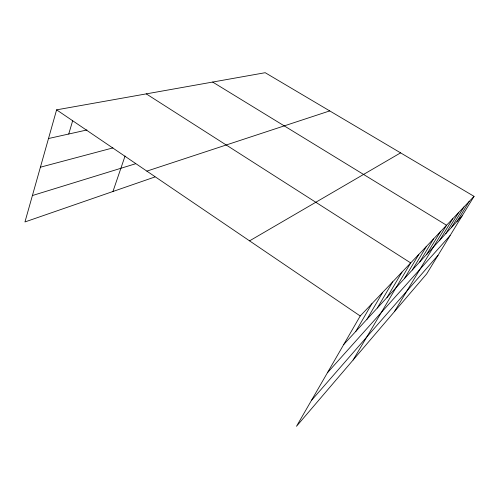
<?xml version="1.0" encoding="UTF-8"?>
<svg xmlns="http://www.w3.org/2000/svg" width="499" height="499" viewBox="0 0 499 499"><rect width="100%" height="100%" fill="white"/><g stroke="black" fill="none" stroke-linecap="round" stroke-linejoin="round"><path stroke-width="0.75" d="M474.05 196.35L360.216 315.986L296.493 426.296L426.695 273.864L474.05 196.35L265.194 72.704L56.605 109.842L24.95 221.949L154.933 176.958M68.737 134.019L72.636 120.852M112.961 191.485L125.062 156.019M355.806 331.392L371.898 303.71M366.965 319.266L382.696 292.364M377.325 308.002L392.707 281.841M386.981 297.516L402.019 272.055M353.111 360.01L410.702 262.929L146.263 93.881M404.421 278.561L418.811 254.409M412.33 269.971L426.408 246.425M419.759 261.9L433.537 238.927M426.751 254.303L440.243 231.885M394.403 311.663L446.555 225.249L212.668 82.054M439.762 240.169L452.693 218.799M445.819 233.582L458.481 212.711M451.551 227.357L463.958 206.96M456.978 221.456L469.135 201.515M311.357 400.56L438.041 255.288M327.413 372.778L450.086 235.578M343.755 344.478L462.13 215.861M249.562 240.855L400.591 152.862M146.862 171.12L329.727 110.909M32.41 195.539L135.653 163.734M40.413 167.196L112.924 147.897M48.503 138.529L86.913 129.971M56.605 109.842L360.216 315.986"/></g></svg>
